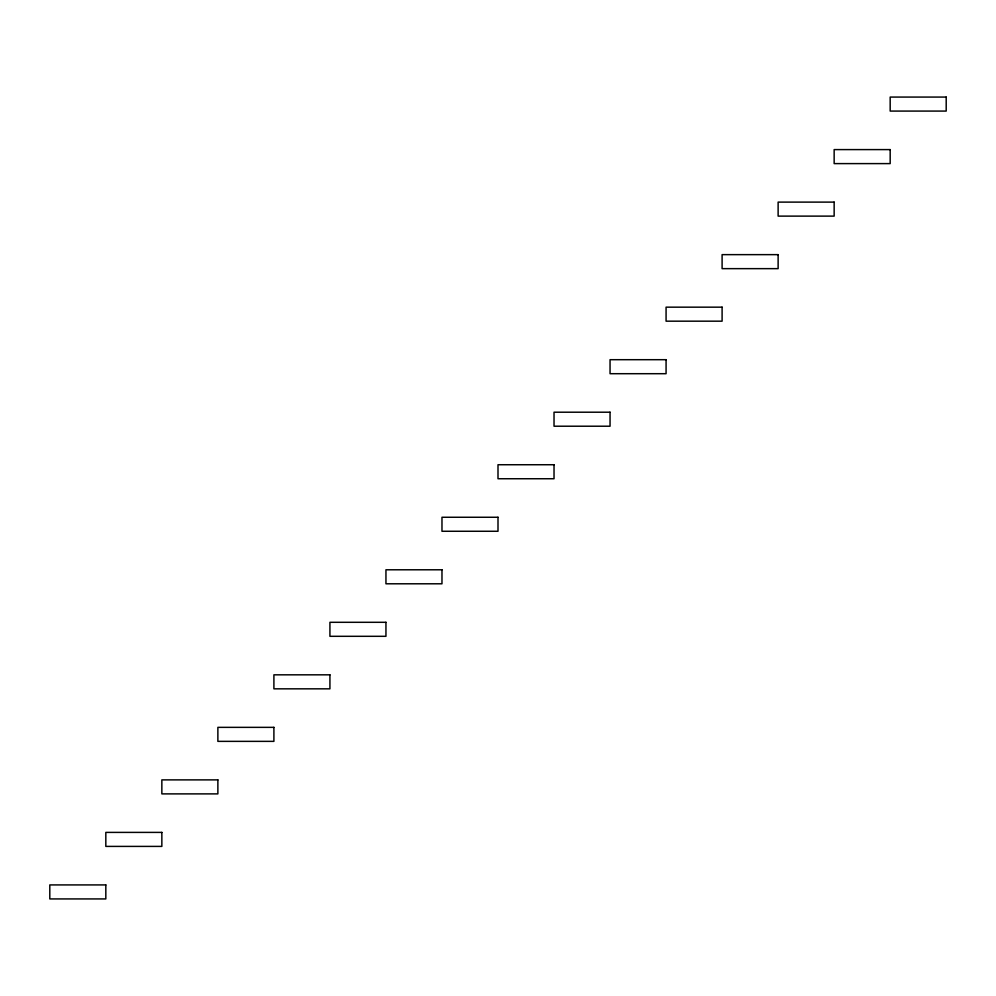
<?xml version="1.0" encoding="UTF-8"?>
<svg xmlns="http://www.w3.org/2000/svg" width="996" height="996" viewBox="0 0 996 996"><rect width="100%" height="100%" fill="white"/><g stroke="black" fill="none" stroke-linecap="round" stroke-linejoin="round"><path stroke-width="1.49" d="M946.2 97.073L890.175 97.073L890.175 111.079L946.2 111.079L946.2 97.073M890.175 149.599L834.15 149.599L834.15 163.605L890.175 163.605L890.175 149.599M834.15 202.113L778.125 202.113L778.125 216.12L834.15 216.12L834.15 202.113M778.125 254.64L722.1 254.64L722.1 268.646L778.125 268.646L778.125 254.64M722.1 307.166L666.075 307.166L666.075 321.173L722.1 321.173L722.1 307.166M666.075 359.693L610.05 359.693L610.05 373.699L666.075 373.699L666.075 359.693M610.05 412.207L554.025 412.207L554.025 426.213L610.05 426.213L610.05 412.207M554.025 464.734L498 464.734L498 478.74L554.025 478.74L554.025 464.734M498 517.26L441.975 517.26L441.975 531.266L498 531.266L498 517.26M441.975 569.787L385.95 569.787L385.95 583.793L441.975 583.793L441.975 569.787M385.95 622.301L329.925 622.301L329.925 636.307L385.95 636.307L385.95 622.301M329.925 674.827L273.9 674.827L273.9 688.834L329.925 688.834L329.925 674.827M273.9 727.354L217.875 727.354L217.875 741.36L273.9 741.36L273.9 727.354M217.875 779.88L161.85 779.88L161.85 793.887L217.875 793.887L217.875 779.88M161.85 832.395L105.825 832.395L105.825 846.401L161.85 846.401L161.85 832.395M105.825 884.921L49.8 884.921L49.8 898.927L105.825 898.927L105.825 884.921"/></g></svg>
